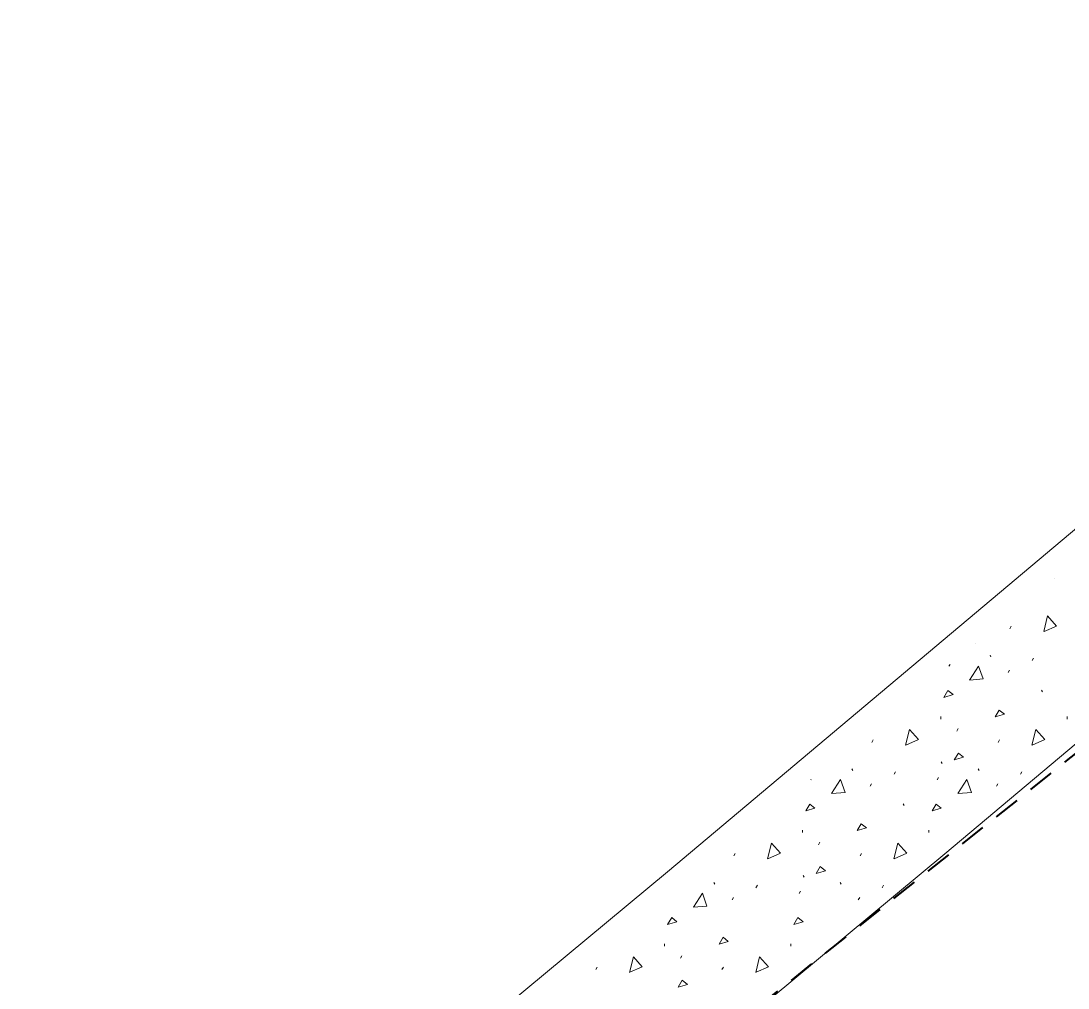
# Model space of a CAD drawing. Header units: metres. Extents: x -703672 to 3951284, y -4124475 to 4104628.
# Drawn here: x 327188.32 to 327220.13, y 4104198.22 to 4104227.59 of the extents above; entities that cross this region are included whole.
import ezdxf

# ---------------------------------------------------------------- set-up
doc = ezdxf.new("R2010")
doc.units = ezdxf.units.M
doc.header["$MEASUREMENT"] = 0
doc.linetypes.add('DGN Style 2', pattern=[1.3283826688107345, 0.7970296012864407, -0.5313530675242938])
for name, color, linetype, lineweight in [('C-PROP-CONS(Alpha)', 7, 'DGN Style 2', 40), ('V-ANNO-PATT', 9, 'Continuous', 0), ('V-SITE-WALK', 7, 'Continuous', 0)]:
    doc.layers.add(name, color=color, linetype=linetype, lineweight=lineweight)

msp = doc.modelspace()

# ---------------------------------------------------------------- linework, layer by layer
at = {"layer": 'C-PROP-CONS(Alpha)', "color": 9, "transparency": 33554661, "flags": 128}
msp.add_lwpolyline([(328051.3527000129, 4102748.37939936), (328033.3155557459, 4102763.759859016), (328008.635876491, 4102785.194791595), (328001.0587122234, 4102791.754994317), (327978.7635198684, 4102811.492673358), (327966.1439298082, 4102822.81362133), (327961.8799502737, 4102829.347595384), (327957.057644274, 4102838.760785415), (327950.9142166439, 4102852.447486374), (327944.9108842695, 4102882.46314165), (327922.9503158275, 4102979.617200589), (327922.1960612735, 4102984.074704956), (327896.895254712, 4103096.805002357), (327873.602682129, 4103197.996084934), (327970.2778919048, 4103222.03458913), (327945.2853782952, 4103305.343080384), (327930.2819876203, 4103330.564998057), (327883.5789010234, 4103409.045375251), (327883.5789010235, 4103409.045375251), (327870.9613363898, 4103413.475533437), (327831.8293273544, 4103476.306306486), (327799.6734495071, 4103521.613691107), (327806.6592676204, 4103526.955593927), (327784.9216440988, 4103571.617824119), (327626.2738909589, 4103555.289453546), (327612.5795421994, 4103537.316554541), (327610.912267143, 4103605.482858766), (327464.3899750119, 4103600.408329677), (327376.9287606052, 4103410.137822579), (327521.4700117525, 4103346.727226583), (327528.8281654069, 4103347.647212733), (327568.3287292437, 4103211.27215154), (327234.5934998402, 4103358.397358307), (327245.9429127203, 4103450.162797557), (327247.4057606828, 4103462.282137395), (327240.1466832621, 4103465.304146356), (327209.4846702361, 4103470.912804143), (327163.5775247305, 4103479.173001934), (327097.1773292364, 4103490.791457197), (327094.8037589096, 4103490.336329404), (327087.5669605479, 4103491.465917642), (327077.449539086, 4103494.95888159), (327074.0302851388, 4103496.139353393), (327072.3445527111, 4103496.70369043), (327040.4265800085, 4103507.290822693), (327024.6254833043, 4103509.746641063), (327005.0554566061, 4103511.621346213), (326997.3663593705, 4103513.401218432), (326987.1858611336, 4103509.176851866), (326924.9401869376, 4103516.679666858), (326868.1898380349, 4103514.452095245, -0.4874798272826256), (326842.7291952347, 4103544.504835935), (326855.8128268328, 4103607.653487044), (326872.3549334486, 4103674.829124694), (326885.7849688843, 4103716.963841686), (326897.1820855098, 4103756.392376348), (326911.8079730987, 4103792.562866542), (326942.7784593481, 4103859.495280759), (326985.0309523789, 4103937.170100313), (327038.3759761521, 4104017.339902852), (327049.9699591843, 4104031.93014326), (327093.2772874826, 4104085.216318096), (327121.0561478767, 4104115.05712215), (327147.4927338528, 4104141.109056442), (327201.0579048989, 4104189.950156559), (327247.8236230445, 4104227.241544621), (327274.2756034104, 4104246.458416275), (327310.9052788371, 4104272.189052842), (327338.7507480193, 4104290.682435896), (327394.3822770293, 4104323.718145463), (327454.7797406209, 4104356.193582261), (327554.8217139727, 4104397.588329164), (327560.1573850386, 4104391.696800068), (327629.8959608893, 4104414.015198105), (327759.0313031515, 4104448.398455133), (327757.2739255879, 4104455.165774307), (328107.0540342975, 4104542.510103815), (328119.3380608568, 4104542.510103815), (328124.6483431717, 4104536.17317302), (328129.4254646109, 4104518.549251009), (328131.921990407, 4104503.029638088), (328135.078302787, 4104500.213224401), (328154.085317786, 4104500.667789092), (328149.8985258908, 4104547.783738694), (328149.7745655841, 4104555.824714896), (328168.0966631506, 4104560.116307975), (328180.1971601305, 4104561.571233069), (328186.8764764442, 4104562.389659171), (328203.8937110046, 4104564.517264253), (328194.5649608789, 4104557.623580912), (328191.4437345657, 4104556.202444898), (328187.3603782359, 4104545.719257489), (328182.8253075863, 4104532.763466077), (328181.3393865761, 4104525.839460123), (328180.4385673145, 4104514.508980992), (328180.3416913476, 4104501.519693172), (328182.9952471908, 4104464.369911368), (328121.0450735461, 4104464.115166628), (328089.3117504606, 4104492.939601823), (327768.6929376793, 4104411.193379837), (327762.394272341, 4104435.44831491), (327630.6153729495, 4104402.081270727), (327568.961239384, 4104381.975780278), (327586.7809209799, 4104362.299684941), (327579.7950375145, 4104360.190021981), (327526.9949811692, 4104339.560635842), (327472.178603134, 4104315.449356015), (327377.0616109308, 4104262.394203749), (327337.8150383515, 4104235.453131521), (327331.8477650884, 4104234.203481648), (327216.3820695355, 4104145.337984444), (327178.5929724798, 4104112.042658567), (327136.6371358891, 4104068.619937841), (327133.1617217513, 4104062.073926368), (327081.9927725713, 4104002.304896605), (327197.9125123062, 4103949.973291562), (327165.5484697489, 4103878.060140899), (327236.1839484199, 4103839.517953459), (327385.373955234, 4103849.829860281), (327376.9496945368, 4103947.711745712), (327522.7087312953, 4103959.659207741), (327570.1209276664, 4103966.104005254), (327619.9429955619, 4103970.187781311), (327675.5802737248, 4103972.189662043), (327840.2462419602, 4103985.686872555), (327861.3262067086, 4103740.757760243), (327930.6420660896, 4103742.354851621), (327992.4427256854, 4103748.227855178), (328033.5029494578, 4103744.724846469), (328070.8848923553, 4103745.586155542), (328069.9830035489, 4103756.769478619), (328241.8330771768, 4103770.442215998), (328288.4642937218, 4103241.598537642), (328052.9743225681, 4103223.495877456), (328046.3409570817, 4103208.988679592), (328077.9633670195, 4102853.33535271), (328045.914018165, 4102815.224954779), (328124.4115326538, 4102748.37939936)], format="xyb", dxfattribs=at)
at = {"layer": 'V-ANNO-PATT', "color": 31, "linetype": 'Continuous'}
for p, q in [((327219.7063663293, 4104210.667743325, 13.25987718188136), (327219.70700572, 4104210.666634723, 13.25926385051006)), ((327218.3635673263, 4104209.132993368, 13.0673867060941), (327218.405518815, 4104209.208079848, 13.08380173325754)), ((327217.7591019612, 4104208.329380316, 12.93752626415066), (327217.7879548505, 4104208.279353949, 12.90984931783706)), ((327216.512090452, 4104207.992148162, 13.17578140140555), (327216.5449197581, 4104208.050907389, 13.18862704692046)), ((327219.0382353638, 4104208.166254938, 12.49803140686051), (327219.080177098, 4104208.24124756, 12.51441333556753))]:
    msp.add_line(p, q, dxfattribs=at)
at = {"layer": 'V-ANNO-PATT', "linetype": 'Continuous'}
for p, q in [((327218.3102614223, 4104207.800489922, 12.57238511326965), (327218.3522031565, 4104207.875482543, 12.58876704197667)), ((327219.3196476279, 4104207.267094339, 12.07047322812816), (327219.3485005171, 4104207.217067972, 12.04279628181456)), ((327216.2607875324, 4104206.467517185, 12.66549439658947), (327216.2615307117, 4104206.392524563, 12.63653279541971)), ((327220.09763369, 4104206.467517185, 11.53473732128653), (327220.0983768693, 4104206.392524563, 11.50577572011677)), ((327216.7459302515, 4104206.02516396, 12.35297632334715), (327216.787785819, 4104206.10025044, 12.36941961943747)), ((327214.1682159659, 4104205.683426618, 12.98167621270156), (327214.2101674546, 4104205.758513098, 12.99809123986499)), ((327218.0050621235, 4104205.683426618, 11.85091913739861), (327218.0470136122, 4104205.758513098, 11.86733416456205)), ((327213.5637506008, 4104204.879813565, 12.85181577075812), (327213.59260349, 4104204.829787198, 12.82413882444452)), ((327216.2752329659, 4104205.091932871, 12.13401411032702), (327216.3041817763, 4104205.041906504, 12.10630889508654)), ((327217.4005967584, 4104204.879813565, 11.72105869545517), (327217.4294496476, 4104204.829787198, 11.69338174914157)), ((327212.3167390916, 4104204.542581412, 13.090070908013), (327212.3255928446, 4104204.558428219, 13.09353525697728)), ((327214.8428840034, 4104204.716688188, 12.41232091346797), (327214.8848257376, 4104204.79168081, 12.42870284217498)), ((327216.1535852491, 4104204.542581412, 11.95931383271006), (327216.1955367377, 4104204.617667892, 11.97572885987349)), ((327218.6797301609, 4104204.716688188, 11.28156383816501), (327218.7216718951, 4104204.79168081, 11.29794576687203)), ((327214.1149100618, 4104204.350923172, 12.48667461987711), (327214.156851796, 4104204.425915793, 12.50305654858413)), ((327217.9517562194, 4104204.350923172, 11.35591754457416), (327217.9936979536, 4104204.425915793, 11.37229947328118)), ((327215.1242962675, 4104203.817527589, 11.98476273473561), (327215.1531491567, 4104203.767501222, 11.95708578842202)), ((327212.0654361721, 4104203.017950435, 12.57978390319693), (327212.0661793513, 4104202.942957813, 12.55082230202716)), ((327215.9022823296, 4104203.017950435, 11.44902682789398), (327215.9030255088, 4104202.942957813, 11.42006522672422)), ((327212.5505788911, 4104202.575597209, 12.2672658299546), (327212.5924344586, 4104202.650683689, 12.28370912604493)), ((327209.9728646055, 4104202.233859867, 12.89596571930901), (327210.0148160942, 4104202.308946347, 12.91238074647245)), ((327213.809710763, 4104202.233859867, 11.76520864400607), (327213.8516622517, 4104202.308946347, 11.7816236711695)), ((327212.0798816055, 4104201.642366121, 12.04830361693448), (327212.1088304159, 4104201.592339754, 12.020598401694)), ((327209.3683992404, 4104201.430246815, 12.76610527736557), (327209.3972521296, 4104201.380220448, 12.73842833105197)), ((327210.647532643, 4104201.267121437, 12.32661042007541), (327210.6894743772, 4104201.342114059, 12.34299234878243)), ((327213.2052453979, 4104201.430246815, 11.63534820206262), (327213.2340982871, 4104201.380220448, 11.60767125574903)), ((327214.4843788005, 4104201.267121437, 11.19585334477247), (327214.5263205347, 4104201.342114059, 11.21223527347949)), ((327211.9582338887, 4104201.093014663, 11.87360333931751), (327212.0001853773, 4104201.168101143, 11.89001836648095)), ((327209.9195587015, 4104200.901356422, 12.40096412648456), (327209.9615004357, 4104200.976349044, 12.41734605519158)), ((327213.756404859, 4104200.901356422, 11.27020705118161), (327213.7983465932, 4104200.976349044, 11.28658897988863)), ((327207.8700848116, 4104199.568383686, 12.49407340980439), (327207.8708279909, 4104199.493391063, 12.46511180863462)), ((327211.7069309692, 4104199.568383686, 11.36331633450143), (327211.7076741484, 4104199.493391063, 11.33435473333167)), ((327208.3552275307, 4104199.12603046, 12.18155533656206), (327208.3970830982, 4104199.20111694, 12.19799863265238)), ((327205.7775132451, 4104198.784293118, 12.81025522591646), (327205.8194647338, 4104198.859379598, 12.8266702530799)), ((327209.6143594026, 4104198.784293118, 11.67949815061352), (327209.6563108913, 4104198.859379598, 11.69591317777696))]:
    msp.add_line(p, q, dxfattribs=at)
at = {"layer": 'V-ANNO-PATT', "color": 31, "linetype": 'Continuous', "extrusion": (0.2653267761598727, -0.3450589890692912, 0.9002977262634221), "elevation": -1329362.696315477, "flags": 128}
msp.add_lwpolyline([(2761168.381301622, 2749608.77613745), (2761168.764430123, 2749609.116321167), (2761168.792959089, 2749608.66007928), (2761168.389561325, 2749608.773028224)], dxfattribs=at)
at = {"layer": 'V-ANNO-PATT', "color": 31, "linetype": 'Continuous', "extrusion": (0.2653267873519549, -0.345058959734344, 0.900297734208269), "elevation": -1329362.572256383, "flags": 128}
msp.add_lwpolyline([(2761166.698426715, 2749609.737235726), (2761166.698936458, 2749609.734960848), (2761166.694026337, 2749609.737060101)], dxfattribs=at)
at = {"layer": 'V-ANNO-PATT', "linetype": 'Continuous', "extrusion": (0.2653267763748129, -0.3450589890682731, 0.9002977262004672), "flags": 128}
for points, elevation in [([(2761165.698834245, 2749609.005515319), (2761166.175250246, 2749609.194088045), (2761166.046049951, 2749608.755648969), (2761165.70560184, 2749608.99973521)], -1329362.696240966), ([(2761160.270293368, 2749608.808604016), (2761160.74670937, 2749608.997176742), (2761160.617509075, 2749608.558737666), (2761160.277060965, 2749608.802823907)], -1329362.696240965), ([(2761163.311909312, 2749606.210802549), (2761163.788325312, 2749606.399375276), (2761163.659125019, 2749605.9609362), (2761163.318676908, 2749606.205022443)], -1329362.696240967), ([(2761154.841752495, 2749608.611692714), (2761155.318168497, 2749608.800265441), (2761155.188968202, 2749608.361826365), (2761154.848520091, 2749608.605912607)], -1329362.696240964)]:
    msp.add_lwpolyline(points, dxfattribs=dict(at, elevation=elevation))
at = {"layer": 'V-ANNO-PATT', "linetype": 'Continuous', "extrusion": (0.2653267760600693, -0.3450589891653407, 0.9002977262560221), "flags": 128}
for points, elevation in [([(2761164.75638242, 2749609.074739825), (2761164.981543425, 2749609.174383045), (2761165.030084384, 2749608.957754849), (2761164.75638242, 2749609.074739825)], -1329362.696742341), ([(2761165.631399236, 2749607.49258085), (2761165.856560241, 2749607.592224071), (2761165.905101199, 2749607.375595873), (2761165.631399236, 2749607.49258085)], -1329362.696742342), ([(2761159.327841545, 2749608.877828519), (2761159.55300255, 2749608.97747174), (2761159.601543509, 2749608.760843543), (2761159.327841545, 2749608.877828519)], -1329362.696742338), ([(2761162.369457489, 2749606.280027055), (2761162.594618493, 2749606.379670275), (2761162.643159453, 2749606.163042078), (2761162.369457489, 2749606.280027055)], -1329362.696742341), ([(2761160.20285836, 2749607.295669543), (2761160.428019366, 2749607.395312763), (2761160.476560324, 2749607.178684568), (2761160.20285836, 2749607.295669543)], -1329362.696742339), ([(2761153.899300671, 2749608.680917213), (2761154.124461676, 2749608.780560433), (2761154.173002635, 2749608.563932239), (2761153.899300671, 2749608.680917213)], -1329362.696742336), ([(2761156.940916615, 2749606.08311575), (2761157.166077621, 2749606.18275897), (2761157.21461858, 2749605.966130773), (2761156.940916615, 2749606.08311575)], -1329362.696742338), ([(2761154.774317486, 2749607.098758239), (2761154.999478491, 2749607.198401458), (2761155.048019452, 2749606.981773263), (2761154.774317486, 2749607.098758239)], -1329362.696742337)]:
    msp.add_lwpolyline(points, dxfattribs=dict(at, elevation=elevation))
at = {"layer": 'V-ANNO-PATT', "linetype": 'Continuous', "extrusion": (0.2653267761598727, -0.3450589890692912, 0.9002977262634221), "flags": 128}
for points, elevation in [([(2761162.952760747, 2749608.579226146), (2761163.335889249, 2749608.919409864), (2761163.364418216, 2749608.463167978), (2761162.96102045, 2749608.576116919)], -1329362.696315476), ([(2761165.99437669, 2749605.98142468), (2761166.377505192, 2749606.321608399), (2761166.406034159, 2749605.865366513), (2761166.002636394, 2749605.978315455)], -1329362.696315478), ([(2761157.524219871, 2749608.382314842), (2761157.907348373, 2749608.722498558), (2761157.93587734, 2749608.266256673), (2761157.532479575, 2749608.379205614)], -1329362.696315474), ([(2761160.565835815, 2749605.784513376), (2761160.948964318, 2749606.124697093), (2761160.977493284, 2749605.668455208), (2761160.574095519, 2749605.78140415)], -1329362.696315476), ([(2761152.095678998, 2749608.185403539), (2761152.478807499, 2749608.525587255), (2761152.507336466, 2749608.06934537), (2761152.103938701, 2749608.182294312)], -1329362.696315472), ([(2761155.137294941, 2749605.587602073), (2761155.520423443, 2749605.927785789), (2761155.54895241, 2749605.471543904), (2761155.145554644, 2749605.584492846)], -1329362.696315473)]:
    msp.add_lwpolyline(points, dxfattribs=dict(at, elevation=elevation))
at = {"layer": 'V-ANNO-PATT', "linetype": 'Continuous', "extrusion": (0.2653267767861469, -0.3450589883311567, 0.9002977263617592), "flags": 128}
for points, elevation in [([(2761163.857155506, 2749607.180721595), (2761164.082392551, 2749607.280299869), (2761164.13093351, 2749607.063671674), (2761163.857155506, 2749607.180721595)], -1329362.693081092), ([(2761158.428614629, 2749606.9838103), (2761158.653851676, 2749607.083388576), (2761158.702392634, 2749606.86676038), (2761158.428614629, 2749606.9838103)], -1329362.693081095), ([(2761153.000073755, 2749606.786899008), (2761153.225310801, 2749606.886477282), (2761153.273851759, 2749606.669849086), (2761153.000073755, 2749606.786899008)], -1329362.693081099)]:
    msp.add_lwpolyline(points, dxfattribs=dict(at, elevation=elevation))
at = {"layer": 'V-SITE-WALK', "linetype": 'Continuous', "extrusion": (-0.1010767036463833, 0.12268413990957, 0.9872852180573911), "elevation": 470458.2052934601, "flags": 128}
msp.add_lwpolyline([(-2862273.225157815, -2921918.571528055), (-2862287.785417947, -2921918.704338484), (-2862302.121489569, -2921918.289957593)], dxfattribs=at)
msp.add_lwpolyline([(-2862273.225157815, -2921918.571528055), (-2862287.785417947, -2921918.704338484), (-2862302.121489569, -2921918.289957593)], dxfattribs=at)
at = {"layer": 'V-SITE-WALK', "linetype": 'Continuous'}
for points in [[(327025.5763303137, 4104007.689384393, 11.56978330707999), (327027.3510475418, 4104010.303411468, 11.20659303107634), (327036.6712587727, 4104022.764368912, 11.34414598812489), (327045.5793643889, 4104034.444239344, 11.45473102100501), (327055.0284339557, 4104046.6314904, 11.46199422440005), (327067.8193038316, 4104062.616662628, 11.39036517277764), (327077.0877349966, 4104073.588814859, 11.43833313022276), (327087.8181487605, 4104086.489531283, 11.38609346461728), (327098.5583612279, 4104098.831568105, 11.38268073556882), (327109.7221317494, 4104111.013937793, 11.53772426838965), (327121.5959526721, 4104123.250389616, 11.44478700107143), (327133.566022297, 4104134.898686811, 11.39828997478176), (327145.180264328, 4104145.975033139, 11.53558431345645), (327152.9070011778, 4104153.264410166, 11.53209288621844), (327167.9130922064, 4104166.742851114, 11.60118795063622), (327180.9570968763, 4104178.570268781, 11.4700125868198), (327191.9682879383, 4104188.420696734, 11.57791033444992), (327200.4985381368, 4104195.537368318, 11.71758538689247), (327195.0520233655, 4104191.03030723, 11.63565187794129), (327207.9602692476, 4104201.752253171, 11.71681738378889), (327221.1516966908, 4104212.840622319, 11.74585752888684), (327233.9681162302, 4104222.941524051, 11.80955882200294), (327250.5053943747, 4104235.280005324, 11.85303256885654)], [(327025.5763303137, 4104007.689384393, 11.56978330707999), (327027.3510475418, 4104010.303411468, 11.20659303107634), (327036.6712587727, 4104022.764368912, 11.34414598812489), (327045.5793643889, 4104034.444239344, 11.45473102100501), (327055.0284339557, 4104046.6314904, 11.46199422440005), (327067.8193038316, 4104062.616662628, 11.39036517277764), (327077.0877349966, 4104073.588814859, 11.43833313022276), (327087.8181487605, 4104086.489531283, 11.38609346461728), (327098.5583612279, 4104098.831568105, 11.38268073556882), (327109.7221317494, 4104111.013937793, 11.53772426838965), (327121.5959526721, 4104123.250389616, 11.44478700107143), (327133.566022297, 4104134.898686811, 11.39828997478176), (327145.180264328, 4104145.975033139, 11.53558431345645), (327152.9070011778, 4104153.264410166, 11.53209288621844), (327167.9130922064, 4104166.742851114, 11.60118795063622), (327180.9570968763, 4104178.570268781, 11.4700125868198), (327191.9682879383, 4104188.420696734, 11.57791033444992), (327200.4985381368, 4104195.537368318, 11.71758538689247), (327195.0520233655, 4104191.03030723, 11.63565187794129), (327207.9602692476, 4104201.752253171, 11.71681738378889), (327221.1516966908, 4104212.840622319, 11.74585752888684), (327233.9681162302, 4104222.941524051, 11.80955882200294), (327250.5053943747, 4104235.280005324, 11.85303256885654)], [(327029.1123733493, 4104004.313149879, 11.58885464735975), (327031.2584139822, 4104007.200848587, 11.30793957574076), (327040.4472998722, 4104019.873242753, 11.37868433984436), (327049.7454043595, 4104032.047531054, 11.48499361597265), (327060.0155663195, 4104045.275272656, 11.47552472724582), (327073.6298211815, 4104062.258521098, 11.44371844641262), (327081.9919168787, 4104072.525418058, 11.49399094672993), (327093.5742090507, 4104085.899317393, 11.4632506255617), (327103.6998290705, 4104096.833104757, 11.44448300130808), (327114.8418462957, 4104108.486600508, 11.53842835548244), (327125.2950155659, 4104119.322616208, 11.48108837644159), (327137.9592942327, 4104131.995522922, 11.5265861304156), (327149.9315008332, 4104143.420420197, 11.5461402779582), (327156.1354052901, 4104149.505634714, 11.64028589774802), (327171.0078357826, 4104162.944163537, 11.59919017757433), (327184.5175032803, 4104175.030590592, 11.50461736301796), (327191.7929182617, 4104181.712474591, 11.54528692735408), (327205.7761646117, 4104193.475708236, 11.69211195534007), (327216.3835240065, 4104202.299502124, 11.77936187754804)], [(327029.1123733493, 4104004.313149879, 11.58885464735975), (327031.2584139822, 4104007.200848587, 11.30793957574076), (327040.4472998722, 4104019.873242753, 11.37868433984436), (327049.7454043595, 4104032.047531054, 11.48499361597265), (327060.0155663195, 4104045.275272656, 11.47552472724582), (327073.6298211815, 4104062.258521098, 11.44371844641262), (327081.9919168787, 4104072.525418058, 11.49399094672993), (327093.5742090507, 4104085.899317393, 11.4632506255617), (327103.6998290705, 4104096.833104757, 11.44448300130808), (327114.8418462957, 4104108.486600508, 11.53842835548244), (327125.2950155659, 4104119.322616208, 11.48108837644159), (327137.9592942327, 4104131.995522922, 11.5265861304156), (327149.9315008332, 4104143.420420197, 11.5461402779582), (327156.1354052901, 4104149.505634714, 11.64028589774802), (327171.0078357826, 4104162.944163537, 11.59919017757433), (327184.5175032803, 4104175.030590592, 11.50461736301796), (327191.7929182617, 4104181.712474591, 11.54528692735408), (327205.7761646117, 4104193.475708236, 11.69211195534007), (327216.3835240065, 4104202.299502124, 11.77936187754804)]]:
    msp.add_polyline3d(points, dxfattribs=at)

doc.saveas('drawing.dxf')
